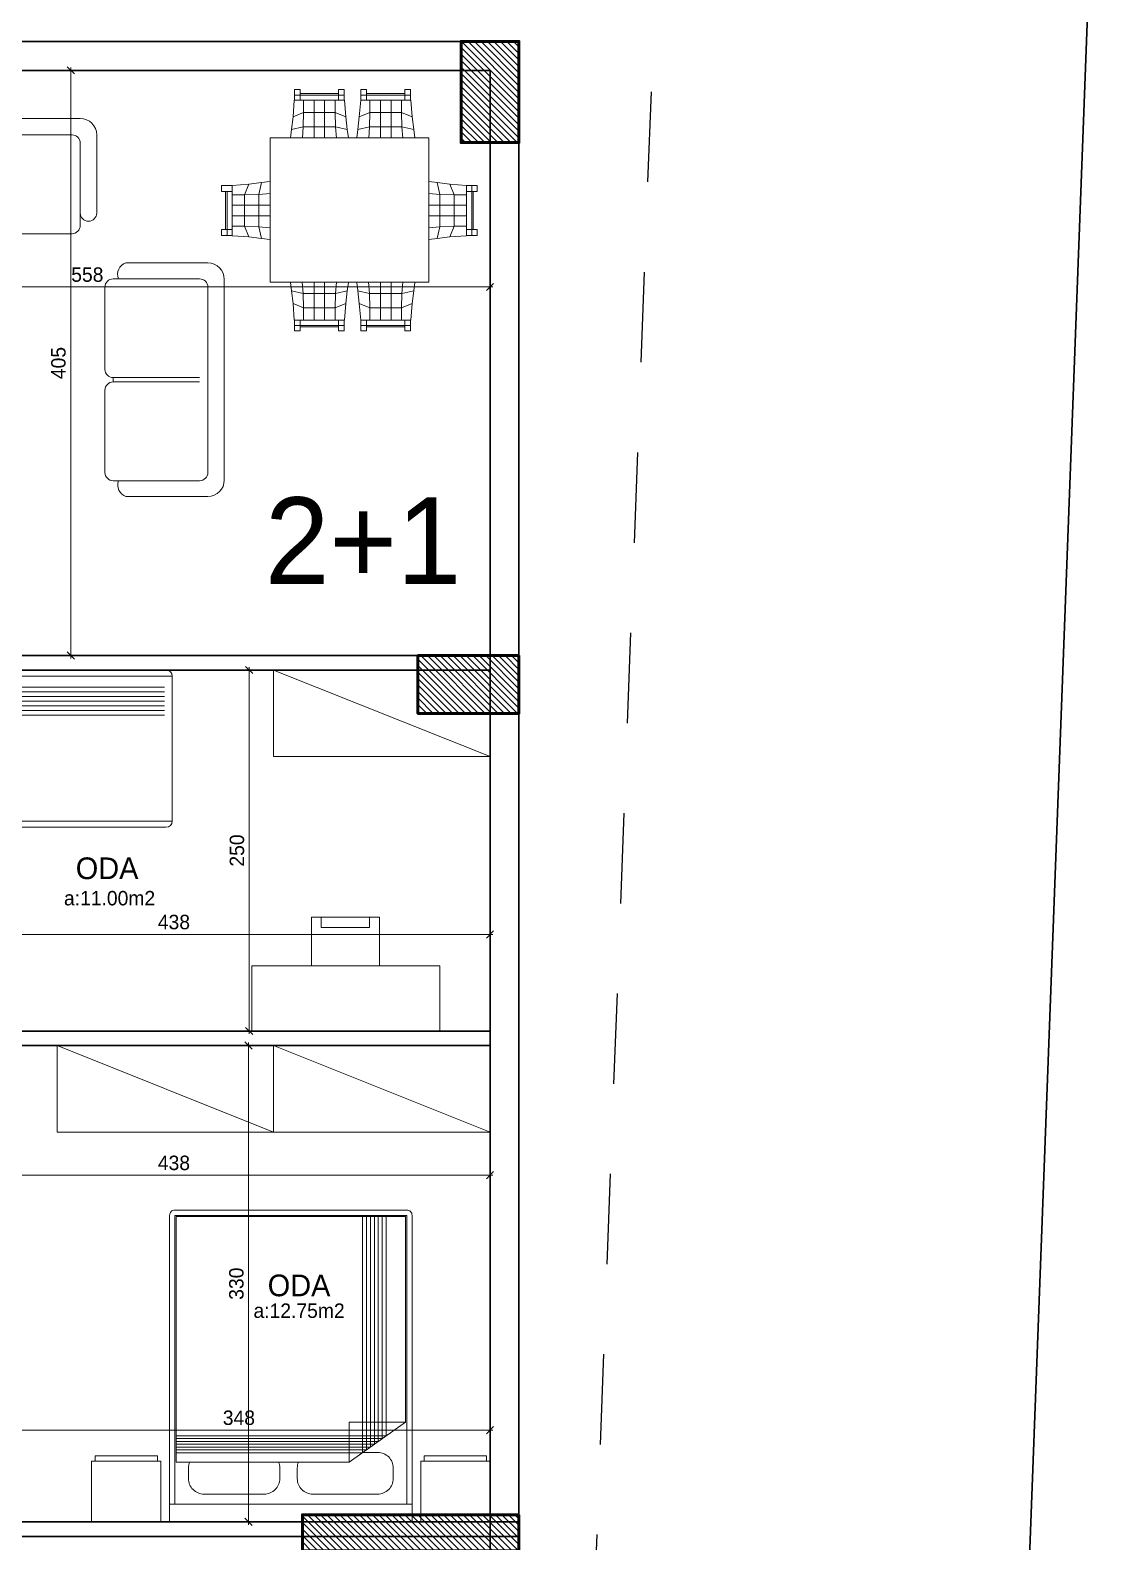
# Model space of a CAD drawing. Header units: centimetres. Extents: x 562865 to 1310255, y -148070 to 32737.
# Drawn here: x 651715 to 652463, y -25463 to -24416 of the extents above; entities that cross this region are included whole.
import ezdxf
from ezdxf.enums import TextEntityAlignment as Align

# ---------------------------------------------------------------- set-up
doc = ezdxf.new("R2010")
doc.units = ezdxf.units.CM
doc.header["$LTSCALE"] = 2.5
doc.linetypes.add('DASHED', pattern=[0.25, 0.125, -0.125])
doc.layers.get('0').update_dxf_attribs({"color": 86})
for name, color, linetype in [('alan', 7, 'Continuous'), ('mahal', 7, 'Continuous'), ('TARAMA KOLON', 252, 'Continuous')]:
    doc.layers.add(name, color=color, linetype=linetype)
for name, color, linetype, lineweight in [('DUVAR', 4, 'Continuous', 30), ('GÖRÜNÜŞLER', 96, 'Continuous', 25), ('iç ölçü', 106, 'Continuous', 18), ('kolon', 1, 'Continuous', 53), ('TEFRIS', 33, 'Continuous', 0)]:
    doc.layers.add(name, color=color, linetype=linetype, lineweight=lineweight)
doc.styles.add('PINAR', font='comic.ttf')
doc.dimstyles.new('TEMİZ ÖLÇÜ', dxfattribs={"dimtxt": 10, "dimasz": 5, "dimexe": 1.8, "dimexo": 0.625, "dimgap": 3, "dimtad": 1, "dimdec": 0, "dimrnd": 0.5, "dimzin": 1, "dimdsep": 46, "dimtxsty": 'PINAR', "dimblk": 'OBLIQUE', "dimcen": 0.9, "dimdle": 2, "dimclrd": 256, "dimclre": 256, "dimclrt": 7, "dimadec": 0, "dimazin": 0, "dimtfac": 1, "dimtdec": 0, "dimtofl": 0, "dimtmove": 2, "dimatfit": 2, "dimfxl": 10, "dimfxlon": 1, "dimlwd": -1, "dimlwe": -1, "dimarcsym": 0})

# ---------------------------------------------------------------- blocks, each defined once
blk = doc.blocks.new('WRTGHBWSTH')
at = {"layer": 'GÖRÜNÜŞLER', "color": 251, "linetype": 'DASHED', "ltscale": 200}
blk.add_lwpolyline([(643862, 7103), (643152.3, 7181.9), (642310, 7155.3), (641146.5, 7079.8), (639025.1, 6992.1), (638997.9, 4472.7), (643762.9, 4472.7)], close=True, dxfattribs=at)
blk = doc.blocks.new('_Oblique')
at = {"color": 0, "linetype": 'ByBlock', "lineweight": -2}
blk.add_line((-0.5, -0.5), (0.5, 0.5), dxfattribs=at)
blk = doc.blocks.new('*D3323')
at = {"layer": 'Defpoints', "color": 0}
for p in [(651735, -24444.1), (651735, -24849.4), (651743, -24849.4)]:
    blk.add_point(p, dxfattribs=at)
at = {"layer": 'iç ölçü'}
for p, q in [((651743, -24442.1), (651743, -24851.4)), ((651735.6, -24444.1), (651744.8, -24444.1)), ((651735.6, -24849.4), (651744.8, -24849.4))]:
    blk.add_line(p, q, dxfattribs=at)
at = {"layer": 'iç ölçü', "linetype": 'ByBlock', "xscale": 5, "yscale": 5, "zscale": 5}
for p, rotation in [((651743, -24444.1), 90), ((651743, -24849.4), 270)]:
    blk.add_blockref('_Oblique', p, dxfattribs=dict(at, rotation=rotation))
at = {"layer": 'iç ölçü', "color": 7, "insert": (651734.5, -24646.8), "char_height": 10, "attachment_point": 5, "rotation": 90, "style": 'PINAR'}
blk.add_mtext('405', dxfattribs=at)
blk = doc.blocks.new('*D3324')
at = {"layer": 'Defpoints', "color": 0}
for p in [(652033.5, -24594.1), (651475.5, -24610.1), (652033.5, -24610.1)]:
    blk.add_point(p, dxfattribs=at)
at = {"layer": 'iç ölçü'}
for p, q in [((651473.5, -24594.1), (652035.5, -24594.1)), ((651475.5, -24604.1), (651475.5, -24592.3)), ((652033.5, -24604.1), (652033.5, -24592.3))]:
    blk.add_line(p, q, dxfattribs=at)
at = {"layer": 'iç ölçü', "linetype": 'ByBlock', "xscale": 5, "yscale": 5, "zscale": 5, "rotation": 180}
blk.add_blockref('_Oblique', (651475.5, -24594.1), dxfattribs=at)
at = {"layer": 'iç ölçü', "linetype": 'ByBlock', "xscale": 5, "yscale": 5, "zscale": 5}
blk.add_blockref('_Oblique', (652033.5, -24594.1), dxfattribs=at)
at = {"layer": 'iç ölçü', "color": 7, "insert": (651754.5, -24585.6), "char_height": 10, "attachment_point": 5, "style": 'PINAR'}
blk.add_mtext('558', dxfattribs=at)
blk = doc.blocks.new('*D3327')
at = {"layer": 'Defpoints', "color": 0}
for p in [(651885.6, -24859.4), (651866.6, -25109.4), (651885.6, -25109.4)]:
    blk.add_point(p, dxfattribs=at)
at = {"layer": 'iç ölçü'}
for p, q in [((651876.6, -24859.4), (651864.8, -24859.4)), ((651866.6, -24857.4), (651866.6, -25111.4)), ((651876.6, -25109.4), (651864.8, -25109.4))]:
    blk.add_line(p, q, dxfattribs=at)
at = {"layer": 'iç ölçü', "linetype": 'ByBlock', "xscale": 5, "yscale": 5, "zscale": 5}
for p, rotation in [((651866.6, -24859.4), 90), ((651866.6, -25109.4), 270)]:
    blk.add_blockref('_Oblique', p, dxfattribs=dict(at, rotation=rotation))
at = {"layer": 'iç ölçü', "color": 7, "insert": (651858.2, -24984.4), "char_height": 10, "attachment_point": 5, "rotation": 90, "style": 'PINAR'}
blk.add_mtext('250', dxfattribs=at)
blk = doc.blocks.new('*D3328')
at = {"layer": 'Defpoints', "color": 0}
for p in [(651595.5, -25014.4), (652033.5, -25014.4), (652033.5, -25042.5)]:
    blk.add_point(p, dxfattribs=at)
at = {"layer": 'iç ölçü'}
for p, q in [((651595.5, -25032.5), (651595.5, -25044.3)), ((652033.5, -25032.5), (652033.5, -25044.3)), ((651593.5, -25042.5), (652035.5, -25042.5))]:
    blk.add_line(p, q, dxfattribs=at)
at = {"layer": 'iç ölçü', "linetype": 'ByBlock', "xscale": 5, "yscale": 5, "zscale": 5, "rotation": 180}
blk.add_blockref('_Oblique', (651595.5, -25042.5), dxfattribs=at)
at = {"layer": 'iç ölçü', "linetype": 'ByBlock', "xscale": 5, "yscale": 5, "zscale": 5}
blk.add_blockref('_Oblique', (652033.5, -25042.5), dxfattribs=at)
at = {"layer": 'iç ölçü', "color": 7, "insert": (651814.5, -25034), "char_height": 10, "attachment_point": 5, "style": 'PINAR'}
blk.add_mtext('438', dxfattribs=at)
blk = doc.blocks.new('*D3329')
at = {"layer": 'Defpoints', "color": 0}
for p in [(651839.9, -25119.4), (651839.9, -25449.4), (651866.2, -25449.4)]:
    blk.add_point(p, dxfattribs=at)
at = {"layer": 'iç ölçü'}
for p, q in [((651856.2, -25119.4), (651868, -25119.4)), ((651866.2, -25117.4), (651866.2, -25451.4)), ((651856.2, -25449.4), (651868, -25449.4))]:
    blk.add_line(p, q, dxfattribs=at)
at = {"layer": 'iç ölçü', "linetype": 'ByBlock', "xscale": 5, "yscale": 5, "zscale": 5}
for p, rotation in [((651866.2, -25119.4), 90), ((651866.2, -25449.4), 270)]:
    blk.add_blockref('_Oblique', p, dxfattribs=dict(at, rotation=rotation))
at = {"layer": 'iç ölçü', "color": 7, "insert": (651857.8, -25284.4), "char_height": 10, "attachment_point": 5, "rotation": 90, "style": 'PINAR'}
blk.add_mtext('330', dxfattribs=at)
blk = doc.blocks.new('*D3330')
at = {"layer": 'Defpoints', "color": 0}
for p in [(651595.5, -25200.8), (652033.5, -25200.8), (652033.5, -25209.2)]:
    blk.add_point(p, dxfattribs=at)
at = {"layer": 'iç ölçü'}
for p, q in [((651595.5, -25201.4), (651595.5, -25211)), ((652033.5, -25201.4), (652033.5, -25211)), ((651593.5, -25209.2), (652035.5, -25209.2))]:
    blk.add_line(p, q, dxfattribs=at)
at = {"layer": 'iç ölçü', "linetype": 'ByBlock', "xscale": 5, "yscale": 5, "zscale": 5, "rotation": 180}
blk.add_blockref('_Oblique', (651595.5, -25209.2), dxfattribs=at)
at = {"layer": 'iç ölçü', "linetype": 'ByBlock', "xscale": 5, "yscale": 5, "zscale": 5}
blk.add_blockref('_Oblique', (652033.5, -25209.2), dxfattribs=at)
at = {"layer": 'iç ölçü', "color": 7, "insert": (651814.5, -25200.8), "char_height": 10, "attachment_point": 5, "style": 'PINAR'}
blk.add_mtext('438', dxfattribs=at)
blk = doc.blocks.new('*D3337')
at = {"layer": 'Defpoints', "color": 0}
for p in [(651685.5, -25377.4), (652033.5, -25377.4), (652033.5, -25385.8)]:
    blk.add_point(p, dxfattribs=at)
at = {"layer": 'iç ölçü'}
for p, q in [((651685.5, -25378), (651685.5, -25387.6)), ((652033.5, -25378), (652033.5, -25387.6)), ((651683.5, -25385.8), (652035.5, -25385.8))]:
    blk.add_line(p, q, dxfattribs=at)
at = {"layer": 'iç ölçü', "linetype": 'ByBlock', "xscale": 5, "yscale": 5, "zscale": 5, "rotation": 180}
blk.add_blockref('_Oblique', (651685.5, -25385.8), dxfattribs=at)
at = {"layer": 'iç ölçü', "linetype": 'ByBlock', "xscale": 5, "yscale": 5, "zscale": 5}
blk.add_blockref('_Oblique', (652033.5, -25385.8), dxfattribs=at)
at = {"layer": 'iç ölçü', "color": 7, "insert": (651859.5, -25377.3), "char_height": 10, "attachment_point": 5, "style": 'PINAR'}
blk.add_mtext('348', dxfattribs=at)
blk = doc.blocks.new('Table-3')
at = {"color": 33}
for p, q in [((-37.6, 84.6), (-33.6, 84.6)), ((-37.6, 77.2), (-37.6, 84.6)), ((-33.6, 84.6), (-33.6, 77.2)), ((-7.1, 84.6), (-7.1, 77.2)), ((-3.1, 84.6), (-7.1, 84.6)), ((-3.1, 77.2), (-3.1, 84.6)), ((8.3, 84.6), (12.3, 84.6)), ((8.3, 77.2), (8.3, 84.6)), ((12.3, 84.6), (12.3, 77.2)), ((38.9, 84.6), (38.9, 77.2)), ((42.9, 84.6), (38.9, 84.6)), ((42.9, 77.2), (42.9, 84.6)), ((-37.7, 77.2), (-2.9, 77.2)), ((-33.6, 80.8), (-37.6, 80.8)), ((-33.6, 81.9), (-7.1, 81.9)), ((-33.6, 80.8), (-3.1, 80.8)), ((12.3, 80.8), (8.3, 80.8)), ((8.3, 77.2), (43, 77.2)), ((12.4, 81.9), (38.9, 81.9)), ((12.4, 80.8), (42.9, 80.8)), ((-54.5, 51.1), (55.5, 51.1)), ((-54.5, -48.9), (-54.5, 51.1)), ((55.5, 51.1), (55.5, -48.9)), ((-88.1, 18.1), (-88.1, 14.1)), ((-80.7, 18.1), (-88.1, 18.1)), ((-88.1, 14.1), (-80.7, 14.1)), ((-85.4, 14.1), (-85.4, -12.4)), ((-84.3, 14.1), (-84.3, -16.4)), ((-80.7, 18.2), (-80.7, -16.6)), ((81.6, 18.2), (81.6, -16.6)), ((81.6, 18.1), (89, 18.1)), ((81.6, 14.1), (89, 14.1)), ((85.2, 18.1), (85.2, -16.4)), ((86.3, 14.1), (86.3, -12.4)), ((89, 18.1), (89, 14.1)), ((-88.1, -12.4), (-88.1, -16.4)), ((-80.7, -12.4), (-88.1, -12.4)), ((-88.1, -16.4), (-80.7, -16.4)), ((81.6, -12.4), (89, -12.4)), ((89, -16.4), (81.6, -16.4)), ((89, -12.4), (89, -16.4)), ((55.5, -48.9), (-54.5, -48.9)), ((-2.9, -75.1), (-37.7, -75.1)), ((-37.6, -82.5), (-37.6, -75.1)), ((-3.1, -78.8), (-37.6, -78.8)), ((-33.6, -82.5), (-37.6, -82.5)), ((-33.6, -75.1), (-33.6, -82.5)), ((-33.6, -79.8), (-7.1, -79.8)), ((-7.1, -78.8), (-7.1, -75.1)), ((-7.1, -78.8), (-7.1, -79.8)), ((-7.1, -79.9), (-7.1, -82.5)), ((-7.1, -82.5), (-3.1, -82.5)), ((-3.1, -75.1), (-3.1, -82.5)), ((43, -75.1), (8.3, -75.1)), ((8.3, -82.5), (8.3, -75.1)), ((8.3, -78.8), (42.9, -78.8)), ((12.3, -82.5), (8.3, -82.5)), ((12.3, -75.1), (12.3, -82.5)), ((12.3, -79.8), (38.9, -79.8)), ((38.9, -75.1), (38.9, -79.8)), ((38.9, -79.9), (38.9, -82.5)), ((42.9, -82.5), (38.9, -82.5)), ((42.9, -82.5), (42.9, -75.1))]:
    blk.add_line(p, q, dxfattribs=at)
for p, q in [((-38.6, 65.7), (-37.7, 77.2)), ((-31.3, 68.7), (-31.3, 77.2)), ((-24, 51), (-24, 77.2)), ((-24, 77.2), (-24, 68.7)), ((-16.7, 77.2), (-16.7, 51)), ((-9.4, 68.7), (-9.4, 77.2)), ((-2.9, 77.2), (-2, 65.7)), ((7.3, 65.7), (8.3, 77.2)), ((14.7, 77.2), (14.7, 68.7)), ((22, 51), (22, 77.2)), ((29.4, 77.2), (29.4, 51)), ((36.6, 68.7), (36.6, 77.2)), ((43, 77.2), (43.9, 65.7)), ((-39.7, 56.9), (-38.6, 65.7)), ((-31.3, 68.7), (-38.6, 65.7)), ((-31.6, 58.7), (-31.3, 68.7)), ((-31.3, 68.7), (-9.4, 68.7)), ((-9.4, 68.7), (-9.1, 58.7)), ((-2, 65.7), (-9.4, 68.7)), ((-1, 56.9), (-2, 65.7)), ((7.3, 65.7), (6.3, 56.9)), ((14.7, 68.7), (7.3, 65.7)), ((14.4, 58.7), (14.7, 68.7)), ((14.7, 68.7), (36.6, 68.7)), ((36.6, 68.7), (36.9, 58.7)), ((43.9, 65.7), (36.6, 68.7)), ((45.1, 56.9), (43.9, 65.7)), ((-40.4, 51.1), (-39.7, 56.9)), ((-39.7, 56.9), (-31.6, 58.7)), ((-31.6, 58.7), (-32.1, 51)), ((-9.1, 58.7), (-31.6, 58.7)), ((-9.1, 58.7), (-1, 56.9)), ((-8.5, 51), (-9.1, 58.7)), ((-1, 56.9), (-0.2, 51.1)), ((5.6, 51.1), (6.3, 56.9)), ((6.3, 56.9), (14.4, 58.7)), ((14.4, 58.7), (13.9, 51)), ((36.9, 58.7), (14.4, 58.7)), ((36.9, 58.7), (45.1, 56.9)), ((37.5, 51), (36.9, 58.7)), ((45.1, 56.9), (45.9, 51.1)), ((-69.2, 19.1), (-80.7, 18.2)), ((-80.7, 11.8), (-72.1, 11.8)), ((-72.1, 11.8), (-69.2, 19.1)), ((-72.1, 11.8), (-62.2, 12)), ((-72.1, -10.1), (-72.1, 11.8)), ((-60.4, 20.2), (-69.2, 19.1)), ((-62.2, 12), (-60.4, 20.2)), ((-54.5, 12.6), (-62.2, 12)), ((-62.2, 12), (-62.2, -10.4)), ((-60.4, 20.2), (-54.5, 20.9)), ((55.5, 20.9), (61.2, 20.2)), ((63.1, 12), (55.5, 12.6)), ((63.1, 12), (61.2, 20.2)), ((61.2, 20.2), (70.1, 19.1)), ((63.1, -10.4), (63.1, 12)), ((73.1, 11.8), (63.1, 12)), ((70.1, 19.1), (81.6, 18.2)), ((70.1, 19.1), (73.1, 11.8)), ((73.1, -10.1), (73.1, 11.8)), ((73.1, 11.8), (81.6, 11.8)), ((-54.5, 4.5), (-80.7, 4.5)), ((55.5, 4.5), (81.6, 4.5)), ((-80.7, -2.8), (-54.5, -2.8)), ((-72.1, -10.1), (-80.7, -10.1)), ((-62.2, -10.4), (-72.1, -10.1)), ((-69.2, -17.5), (-72.1, -10.1)), ((-62.2, -10.4), (-54.5, -11.1)), ((-60.4, -18.5), (-62.2, -10.4)), ((81.6, -2.8), (55.5, -2.8)), ((55.5, -11.1), (63.1, -10.4)), ((63.1, -10.4), (61.2, -18.5)), ((73.1, -10.1), (63.1, -10.4)), ((70.1, -17.5), (73.1, -10.1)), ((81.6, -10.1), (73.1, -10.1)), ((-80.7, -16.6), (-69.2, -17.5)), ((-60.4, -18.5), (-69.2, -17.5)), ((-54.5, -19.3), (-60.4, -18.5)), ((61.2, -18.5), (55.5, -19.3)), ((61.2, -18.5), (70.1, -17.5)), ((81.6, -16.6), (70.1, -17.5)), ((-39.7, -54.8), (-40.4, -49)), ((-31.6, -56.6), (-32.2, -48.9)), ((-24, -48.9), (-24, -75.1)), ((-16.7, -48.9), (-16.7, -75.1)), ((-9.1, -56.6), (-8.4, -48.9)), ((-0.2, -49), (-1, -54.8)), ((6.3, -54.8), (5.6, -49)), ((14.4, -56.6), (13.8, -48.9)), ((22, -48.9), (22, -75.1)), ((29.4, -75.1), (29.4, -48.9)), ((37.6, -48.9), (36.9, -56.6)), ((45.1, -54.8), (45.9, -49)), ((-31.6, -56.6), (-39.7, -54.8)), ((-39.7, -54.8), (-38.6, -63.6)), ((-31.3, -66.6), (-31.6, -56.6)), ((-9.1, -56.6), (-31.6, -56.6)), ((-9.4, -66.6), (-9.1, -56.6)), ((-1, -54.8), (-9.1, -56.6)), ((-2, -63.6), (-1, -54.8)), ((6.3, -54.8), (14.4, -56.6)), ((7.3, -63.6), (6.3, -54.8)), ((14.4, -56.6), (14.7, -66.6)), ((36.9, -56.6), (14.4, -56.6)), ((36.6, -66.6), (36.9, -56.6)), ((36.9, -56.6), (45.1, -54.8)), ((45.1, -54.8), (43.9, -63.6)), ((-38.6, -63.6), (-31.3, -66.6)), ((-37.7, -75.1), (-38.6, -63.6)), ((-31.3, -66.6), (-31.3, -75.1)), ((-31.3, -66.6), (-9.4, -66.6)), ((-24, -75.1), (-24, -66.6)), ((-9.4, -66.6), (-2, -63.6)), ((-9.4, -75.1), (-9.4, -66.6)), ((-2.9, -75.1), (-2, -63.6)), ((7.3, -63.6), (8.3, -75.1)), ((14.7, -66.6), (7.3, -63.6)), ((14.7, -66.6), (36.6, -66.6)), ((14.7, -75.1), (14.7, -66.6)), ((43.9, -63.6), (36.6, -66.6)), ((36.6, -66.6), (36.6, -75.1)), ((43, -75.1), (43.9, -63.6))]:
    blk.add_line(p, q)
blk = doc.blocks.new('G$C9392E136')
at = {"color": 33}
for p, q in [((11.4, 315.1), (79.8, 315.1)), ((114, 315.1), (182.4, 315.1)), ((0, 249.6), (0, 303.7)), ((91.2, 303.7), (91.2, 249.6)), ((102.6, 249.6), (102.6, 303.7)), ((193.8, 303.7), (193.8, 249.6)), ((214, 215), (270.8, 215)), ((282.2, 203.6), (282.2, 64.7)), ((270.8, 53.3), (214, 53.3))]:
    blk.add_line(p, q, dxfattribs=at)
for p, q in [((17.1, 303.7), (74.1, 303.7)), ((119.7, 303.7), (176.7, 303.7)), ((11.4, 241), (11.4, 298)), ((79.8, 298), (79.8, 241)), ((114, 241), (114, 298)), ((182.4, 298), (182.4, 241)), ((74.1, 235.3), (17.1, 235.3)), ((176.7, 235.3), (119.7, 235.3)), ((205.2, 204), (265.1, 204)), ((199.5, 141.3), (199.5, 198.3)), ((270.8, 69.9), (270.8, 198.3)), ((199.5, 126.9), (199.5, 69.9)), ((265.1, 135.6), (205.2, 135.6)), ((205.2, 132.6), (205.2, 135.6)), ((265.1, 132.6), (205.2, 132.6)), ((205.2, 64.2), (265.1, 64.2))]:
    blk.add_line(p, q)
for points in [[(68.4, 175.8, 0.414214), (51, 158.4), (51, 112.8, 0.413154), (68.3, 95.4), (114.1, 95.4, 0.413154), (131.4, 112.8), (131.4, 158.4, 0.414214), (114, 175.8)], [(68.4, 169.8, 0.414214), (57, 158.4), (57, 112.8, 0.412904), (68.3, 101.4), (114.1, 101.4, 0.412904), (125.4, 112.8), (125.4, 158.4, 0.414214), (114, 169.8)]]:
    blk.add_lwpolyline(points, format="xyb", close=True, dxfattribs=at)
for centre, radius, start, end in [((11.4, 303.7), 11.4, 90, 180), ((79.8, 303.7), 11.4, 360, 90), ((114, 303.7), 11.4, 90, 180), ((182.4, 303.7), 11.4, 360, 90), ((5.7, 249.6), 5.7, 180, 0), ((85.5, 249.6), 5.7, 180, 0), ((108.3, 249.6), 5.7, 180, 0), ((188.1, 249.6), 5.7, 180, 0), ((216.7, 207.1), 8.43, 108.8654, 201.1807), ((270.8, 203.6), 11.4, 0, 90), ((216.6, 61.2), 8.25, 158.4384, 252.0605), ((270.8, 64.7), 11.4, 270, 0)]:
    blk.add_arc(centre, radius, start, end, dxfattribs=at)
for centre, start, end in [((17.1, 298), 90, 180), ((74.1, 298), 360, 90), ((119.7, 298), 90, 180), ((176.7, 298), 360, 90), ((17.1, 241), 180, 270), ((74.1, 241), 270, 0), ((119.7, 241), 180, 270), ((176.7, 241), 270, 0), ((205.2, 198.3), 90, 180), ((265.1, 198.3), 0, 90), ((205.2, 141.3), 180, 270), ((205.2, 126.9), 90, 180), ((205.2, 69.9), 180, 270), ((265.1, 69.9), 270, 0)]:
    blk.add_arc(centre, 5.7, start, end)
blk = doc.blocks.new('Yatak-2a')
for p, q in [((-115, -35), (-115, 0)), ((-115, 0), (-75, 0)), ((-75, -35), (-75, 0)), ((75, 0), (115, 0)), ((75, -35), (75, 0)), ((115, -35), (115, 0)), ((-66.94, -176.94), (-66.94, -10.32)), ((66.94, -10.32), (66.94, -176.94)), ((-66.18, -176.18), (-66.18, -34.58)), ((-66.18, -34.58), (33.7, -34.58)), ((33.7, -34.58), (66.18, -57.51)), ((33.7, -57.51), (33.7, -34.58)), ((-115, -35), (-75, -35)), ((75, -35), (115, -35)), ((66.18, -57.51), (33.7, -57.51)), ((66.18, -57.51), (66.18, -176.18)), ((66.94, -176.94), (-66.94, -176.94)), ((66.18, -176.18), (-66.18, -176.18))]:
    blk.add_line(p, q)
at = {"color": 33}
for p, q in [((-70, 0), (70, 0)), ((-70, -10.32), (-70, 0)), ((70, 0), (70, -10.32)), ((-70, -176.94), (-70, -10.32)), ((70, -10.32), (-70, -10.32)), ((70, -10.32), (70, -176.94)), ((66.94, -180), (-66.94, -180))]:
    blk.add_line(p, q, dxfattribs=at)
at = {"color": 8}
for p, q in [((-15.36, -16.05), (-50.13, -16.05)), ((12.69, -16.05), (50.13, -16.05)), ((-59.11, -25.03), (-59.11, -31.14)), ((-6.38, -31.14), (-6.38, -25.03)), ((3.71, -31.14), (3.71, -25.03)), ((59.11, -25.03), (59.11, -31.14)), ((41.34, -39.97), (-66.18, -39.97)), ((43.64, -41.59), (-66.18, -41.59)), ((45.93, -43.21), (-66.18, -43.21)), ((41.34, -176.18), (41.34, -39.97)), ((50.13, -40.12), (41.55, -40.12)), ((43.64, -176.18), (43.64, -41.59)), ((45.93, -176.18), (45.93, -43.21)), ((48.22, -44.83), (-66.18, -44.83)), ((50.51, -46.45), (-66.18, -46.45)), ((52.81, -48.07), (-66.18, -48.07)), ((55.1, -49.68), (-66.18, -49.68)), ((48.22, -176.18), (48.22, -44.83)), ((50.51, -176.18), (50.51, -46.45)), ((52.81, -176.18), (52.81, -48.07)), ((55.1, -176.18), (55.1, -49.68))]:
    blk.add_line(p, q, dxfattribs=at)
at = {"color": 42}
for p, q in [((-113, -38.2), (-113, -35)), ((-77, -38.2), (-113, -38.2)), ((-77, -35), (-77, -38.2)), ((77, -38.2), (77, -35)), ((113, -38.2), (77, -38.2)), ((113, -35), (113, -38.2))]:
    blk.add_line(p, q, dxfattribs=at)
at = {"color": 8}
for centre, start, end in [((-50.13, -25.03), 89.99996, 180.00004), ((-15.36, -25.03), 359.99996, 90.00004), ((12.69, -25.03), 89.99996, 180.00004), ((50.13, -25.03), 359.99996, 90.00004), ((-50.13, -31.14), 179.99936, 202.51765), ((-15.36, -31.14), 337.48112, 359.99942), ((12.69, -31.14), 179.99936, 202.51765), ((50.13, -31.14), 269.99996, 0.00004)]:
    blk.add_arc(centre, 8.98, start, end, dxfattribs=at)
at = {"color": 33}
for centre, start, end in [((-66.94, -176.94), 179.99996, 270.00004), ((66.94, -176.94), 269.99996, 0.00004)]:
    blk.add_arc(centre, 3.06, start, end, dxfattribs=at)
blk = doc.blocks.new('G$C0735DA1E')
at = {"color": 42}
for p, q in [((0, 108.9), (0, 0)), ((8.5, 108.9), (0, 108.9)), ((8.5, 0), (8.5, 108.9)), ((217.8, 104.6), (42.7, 104.6)), ((42.7, 104.6), (42.7, 51.2)), ((42.7, 51.2), (75.1, 4.3)), ((75.1, 51.2), (42.7, 51.2)), ((75.1, 4.3), (75.1, 51.2)), ((10.3, 0), (0, 0)), ((75.1, 4.3), (217.8, 4.3))]:
    blk.add_line(p, q, dxfattribs=at)
for p, q in [((213.5, 108.9), (8.5, 108.9)), ((217.8, 4.3), (217.8, 104.6)), ((8.5, 0), (213.5, 0))]:
    blk.add_line(p, q)
at = {"color": 8}
for p, q in [((64.1, 97), (64.1, 52.4)), ((212.4, 97), (64.1, 97)), ((212.4, 84), (54.9, 84)), ((54.9, 84), (54.9, 52.4)), ((212.4, 87.3), (57.2, 87.3)), ((57.2, 87.3), (57.2, 52.4)), ((59.5, 90.5), (59.5, 52.4)), ((212.4, 90.5), (59.5, 90.5)), ((61.8, 93.7), (61.8, 52.4)), ((212.4, 93.7), (61.8, 93.7)), ((212.4, 77.6), (50.4, 77.6)), ((50.4, 77.6), (50.4, 52.4)), ((212.4, 80.8), (52.6, 80.8)), ((52.6, 80.8), (52.6, 52.4))]:
    blk.add_line(p, q, dxfattribs=at)
for centre, start, end in [((213.5, 104.6), 360, 90), ((213.5, 4.3), 270, 0)]:
    blk.add_arc(centre, 4.31, start, end)
for centre, radius, start, end in [((-392.7, 54.4), 405.9, 355.2981, 4.7019), ((30, 173.6), 87.8, 258.068, 278.3406), ((417.1, 54.4), 370.4, 181.3977, 185.154), ((30, -112.8), 135.1, 82.2808, 97.7192)]:
    blk.add_arc(centre, radius, start, end, dxfattribs=at)
blk = doc.blocks.new('G$C7B943698')
at = {"layer": 'TEFRIS'}
blk.add_lwpolyline([(41.3, 45.2), (41.3, 78.8), (88.6, 78.8), (88.6, 45.2)], dxfattribs=at)
for points in [[(48.1, 78.8), (81.6, 78.8), (81.6, 71.7), (48.1, 71.7)], [(0, 0), (130.3, 0), (130.3, 45.2), (0, 45.2)]]:
    blk.add_lwpolyline(points, close=True, dxfattribs=at)
blk = doc.blocks.new('SB')
at = {"layer": 'TARAMA KOLON'}
h = blk.add_hatch(dxfattribs=at)
h.set_pattern_fill('ANSI31', color=256, angle=7e-15)
h.paths.add_polyline_path([(655327.3, -25829.4), (655302.3, -25829.4), (655302.3, -25959.4), (655327.3, -25959.4)])
h.paths.add_polyline_path([(655437.3, -24424.1), (655477.3, -24424.1), (655477.3, -24494.1), (655437.3, -24494.1)])
h.paths.add_polyline_path([(655327.3, -25359.4), (655297.3, -25359.4), (655297.3, -25469.4), (655327.3, -25469.4)])
h.paths.add_polyline_path([(655327.3, -26079.4), (655327.3, -26109.4), (655257.3, -26109.4), (655257.3, -26079.4)])
h.paths.add_polyline_path([(654229.3, -24849.4), (654229.3, -24889.4), (654299.3, -24889.4), (654299.3, -24849.4)])
h.paths.add_polyline_path([(654269.3, -25899.4), (654229.3, -25899.4), (654229.3, -25829.4), (654269.3, -25829.4)])
h.paths.add_polyline_path([(654229.3, -25444.4), (654229.3, -25469.4), (654379.3, -25469.4), (654379.3, -25444.4)])
h.paths.add_polyline_path([(655112.3, -26369.4), (655142.3, -26369.4), (655142.3, -26429.4), (655112.3, -26429.4)])
h.paths.add_polyline_path([(654997.3, -26079.4), (654997.3, -26109.4), (654927.3, -26109.4), (654927.3, -26079.4)])
h.paths.add_polyline_path([(655437.3, -24889.4), (655467.3, -24889.4), (655467.3, -24829.4), (655437.3, -24829.4)])
h.paths.add_polyline_path([(655112.3, -26834.6), (655142.3, -26834.6), (655142.3, -26894.6), (655112.3, -26894.6)])
h.paths.add_polyline_path([(654787.3, -26369.4), (654817.3, -26369.4), (654817.3, -26429.4), (654787.3, -26429.4)])
h.paths.add_polyline_path([(655437.3, -26824.6), (655477.3, -26824.6), (655477.3, -26894.6), (655437.3, -26894.6)])
h.paths.add_polyline_path([(654299.3, -26369.4), (654299.3, -26409.4), (654229.3, -26409.4), (654229.3, -26369.4)])
h.paths.add_polyline_path([(654777.3, -26824.6), (654817.3, -26824.6), (654817.3, -26894.6), (654777.3, -26894.6)])
h.paths.add_polyline_path([(655437.3, -26369.4), (655467.3, -26369.4), (655467.3, -26429.4), (655437.3, -26429.4)])
h.paths.add_polyline_path([(655985.4, -25829.4), (656025.4, -25829.4), (656025.4, -25899.4), (655985.4, -25899.4)])
h.paths.add_polyline_path([(654927.3, -25959.4), (654927.3, -25359.4), (655177.3, -25359.4), (655177.3, -25389.4), (654952.3, -25389.4), (654952.3, -25729.4), (655177.3, -25729.4), (655177.3, -25754.4), (654952.3, -25754.4), (654952.3, -25934.4), (655177.3, -25934.4), (655177.3, -25959.4)])
h.paths.add_polyline_path([(654777.3, -24424.1), (654817.3, -24424.1), (654817.3, -24494.1), (654777.3, -24494.1)])
h.paths.add_polyline_path([(655985.4, -26824.6), (656025.4, -26824.6), (656025.4, -26894.6), (655985.4, -26894.6)])
h.paths.add_polyline_path([(654229.3, -24424.1), (654269.3, -24424.1), (654269.3, -24494.1), (654229.3, -24494.1)])
h.paths.add_polyline_path([(655107.3, -24424.1), (655147.3, -24424.1), (655147.3, -24494.1), (655107.3, -24494.1)])
h.paths.add_polyline_path([(655985.4, -24424.1), (656025.4, -24424.1), (656025.4, -24494.1), (655985.4, -24494.1)])
h.paths.add_polyline_path([(656025.4, -24849.4), (656025.4, -24889.4), (655955.4, -24889.4), (655955.4, -24849.4)])
h.paths.add_polyline_path([(654817.3, -24889.4), (654787.3, -24889.4), (654787.3, -24829.4), (654817.3, -24829.4)])
h.paths.add_polyline_path([(655114.8, -24849.4), (655139.8, -24849.4), (655139.8, -24999.4), (655114.8, -24999.4)])
h.paths.add_polyline_path([(656025.4, -26369.4), (656025.4, -26409.4), (655955.4, -26409.4), (655955.4, -26369.4)])
h.paths.add_polyline_path([(654229.3, -26824.6), (654269.3, -26824.6), (654269.3, -26894.6), (654229.3, -26894.6)])
h.paths.add_polyline_path([(656025.4, -25444.4), (656025.4, -25469.4), (655875.4, -25469.4), (655875.4, -25444.4)])
at = {"layer": 'kolon'}
for points in [[(654229.3, -24424.1), (654269.3, -24424.1), (654269.3, -24494.1), (654229.3, -24494.1)], [(654229.3, -24849.4), (654229.3, -24889.4), (654299.3, -24889.4), (654299.3, -24849.4)], [(654229.3, -25444.4), (654229.3, -25469.4), (654379.3, -25469.4), (654379.3, -25444.4)]]:
    blk.add_lwpolyline(points, close=True, dxfattribs=at)

msp = doc.modelspace()

# ---------------------------------------------------------------- linework, layer by layer
at = {"layer": 'DUVAR'}
for p, q in [((652334.8, -27395.6), (652462.9, -23997.1)), ((652053.5, -24424.1), (650257.4, -24424.1)), ((652053.5, -26894.6), (652053.5, -24424.1)), ((652053.5, -24424.1), (652053.5, -26894.6)), ((651465.5, -24444.1), (652033.5, -24444.1)), ((652033.5, -26874.6), (652033.5, -24444.1)), ((652033.5, -24444.1), (652033.5, -26874.6)), ((652033.5, -24849.4), (651585.5, -24849.4)), ((652033.5, -24859.4), (651595.5, -24859.4)), ((652033.5, -25109.4), (651585.5, -25109.4)), ((652033.5, -25119.4), (651585.5, -25119.4)), ((651355.5, -25449.4), (652053.5, -25449.4)), ((652053.5, -25449.4), (651355.5, -25449.4)), ((651355.5, -25459.4), (652053.5, -25459.4)), ((652053.5, -25459.4), (651355.5, -25459.4))]:
    msp.add_line(p, q, dxfattribs=at)
at = {"layer": 'kolon'}
msp.add_lwpolyline([(652013.5, -24424.1), (652053.5, -24424.1), (652053.5, -24494.1), (652013.5, -24494.1)], close=True, dxfattribs=at)
at = {"layer": 'TEFRIS'}
for points in [[(652033.5, -24919.4), (652033.5, -24859.4), (651883.5, -24859.4), (651883.5, -24919.4), (652033.5, -24919.4), (651883.5, -24859.4)], [(651883.5, -25179.4), (651883.5, -25119.4), (651733.5, -25119.4), (651733.5, -25179.4), (651883.5, -25179.4), (651733.5, -25119.4)], [(652033.5, -25179.4), (652033.5, -25119.4), (651883.5, -25119.4), (651883.5, -25179.4), (652033.5, -25179.4), (651883.5, -25119.4)]]:
    msp.add_lwpolyline(points, dxfattribs=at)

# ---------------------------------------------------------------- block references
at = {"layer": 'DUVAR'}
msp.add_blockref('WRTGHBWSTH', (8290.6, -31367.4), dxfattribs=at)
at = {"layer": 'iç ölçü'}
for name, p in [('G$C9392E136', (651567.2, -24792.5)), ('G$C7B943698', (651868.4, -25109.4))]:
    msp.add_blockref(name, p, dxfattribs=at)
at = {"layer": 'TARAMA KOLON', "xscale": -1}
msp.add_blockref('SB', (1306282.8, 0), dxfattribs=at)
at = {"layer": 'TEFRIS'}
for name, p in [('Table-3', (651935.6, -24542)), ('G$C0735DA1E', (651595.5, -24968.3))]:
    msp.add_blockref(name, p, dxfattribs=at)
at = {"layer": 'TEFRIS', "xscale": -1.2, "yscale": 1.2, "zscale": 1.2, "rotation": 180}
msp.add_blockref('Yatak-2a', (651895.5, -25449.4), dxfattribs=at)

# ---------------------------------------------------------------- texts
at = {"layer": 'alan', "style": 'PINAR'}
for s, p in [('a:11.00m2', (651769.9, -25022.4)), ('a:12.75m2', (651901.2, -25308.1))]:
    msp.add_text(s, height=10, dxfattribs=at).set_placement(p, align=Align.CENTER)
at = {"layer": 'mahal', "color": 2, "style": 'PINAR'}
msp.add_text('2+1', height=60, dxfattribs=at).set_placement((651945.6, -24799.8), align=Align.CENTER)
at = {"layer": 'mahal', "style": 'PINAR'}
for p in [(651768.2, -25004.2), (651901.2, -25293.1)]:
    msp.add_text('ODA', height=15, dxfattribs=at).set_placement(p, align=Align.CENTER)

# ---------------------------------------------------------------- dimensions: what is measured, and where the dimension line sits
at = {"layer": 'iç ölçü'}
for base, p1, p2, angle, picture, middle in [((651743, -24849.4), (651735, -24444.1), (651735, -24849.4), 90, '*D3323', (651734.5, -24646.8)), ((652033.5, -24594.1), (651475.5, -24610.1), (652033.5, -24610.1), 0, '*D3324', (651754.5, -24585.6)), ((651866.6, -25109.4), (651885.6, -24859.4), (651885.6, -25109.4), 90, '*D3327', (651858.2, -24984.4)), ((652033.5, -25042.5), (651595.5, -25014.4), (652033.5, -25014.4), 0, '*D3328', (651814.5, -25034)), ((651866.2, -25449.4), (651839.9, -25119.4), (651839.9, -25449.4), 90, '*D3329', (651857.8, -25284.4)), ((652033.5, -25209.2), (651595.5, -25200.8), (652033.5, -25200.8), 0, '*D3330', (651814.5, -25200.8)), ((652033.5, -25385.8), (651685.5, -25377.4), (652033.5, -25377.4), 0, '*D3337', (651859.5, -25377.3))]:
    dim = msp.add_linear_dim(base=base, p1=p1, p2=p2, angle=angle, dimstyle='TEMİZ ÖLÇÜ', dxfattribs=at)
    dim.commit()
    dim.dimension.update_dxf_attribs({"geometry": picture, "text_midpoint": middle})

doc.saveas('drawing.dxf')
